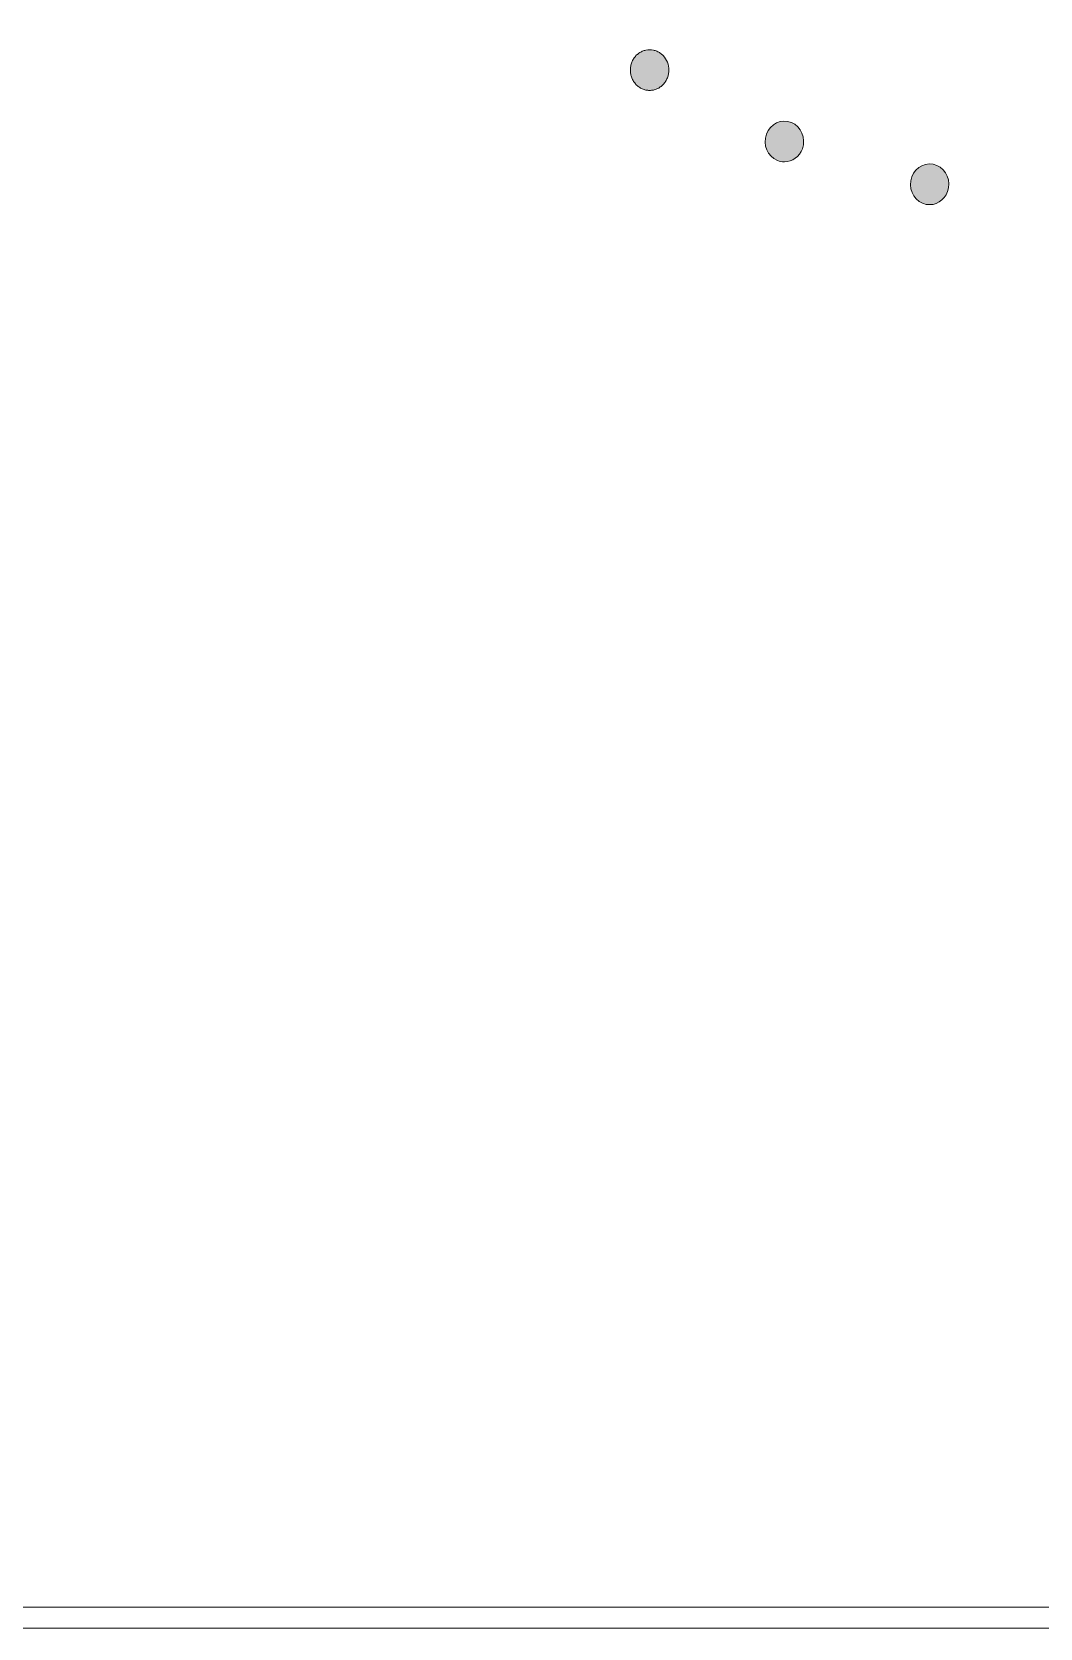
# Model space of a CAD drawing. Header units: millimetres. Extents: x -23 to 921, y -166 to 800.
# Drawn here: x 684.7 to 800.3, y 0 to 182.9 of the extents above; entities that cross this region are included whole.
import ezdxf

# ---------------------------------------------------------------- set-up
doc = ezdxf.new("R2010")
doc.units = ezdxf.units.MM
doc.header["$MEASUREMENT"] = 0
doc.layers.add('Layer 1', color=7, linetype='Continuous', lineweight=0)

# ---------------------------------------------------------------- blocks, each defined once
blk = doc.blocks.new('Block_0')
at = {"layer": 'Layer 1', "true_color": 0x1d1d1b, "transparency": 33554687}
h = blk.add_hatch(color=250, dxfattribs=at)
h.dxf.hatch_style = 2
edge = h.paths.add_edge_path()
edge.add_spline(control_points=[(755.5, 176.23), (755.36, 176.23), (755.21, 176.25), (755.07, 176.28), (754.93, 176.31), (754.79, 176.35), (754.66, 176.41), (754.52, 176.47), (754.39, 176.54), (754.28, 176.63), (754.15, 176.71), (754.04, 176.81), (753.94, 176.92), (753.84, 177.02), (753.75, 177.14), (753.67, 177.27), (753.59, 177.4), (753.52, 177.53), (753.46, 177.67), (753.41, 177.81), (753.37, 177.96), (753.34, 178.11), (753.31, 178.26), (753.3, 178.42), (753.3, 178.57), (753.3, 178.72), (753.31, 178.87), (753.34, 179.02), (753.37, 179.17), (753.41, 179.32), (753.46, 179.46), (753.52, 179.6), (753.59, 179.73), (753.67, 179.86), (753.75, 179.99), (753.84, 180.11), (753.94, 180.22), (754.04, 180.32), (754.15, 180.42), (754.28, 180.51), (754.39, 180.59), (754.52, 180.66), (754.66, 180.72), (754.79, 180.78), (754.93, 180.82), (755.07, 180.85), (755.35, 180.91), (755.65, 180.91), (755.93, 180.85), (756.07, 180.82), (756.21, 180.78), (756.34, 180.72), (756.48, 180.66), (756.61, 180.59), (756.73, 180.51), (756.85, 180.42), (756.96, 180.32), (757.06, 180.22), (757.47, 179.78), (757.71, 179.18), (757.71, 178.57), (757.71, 178.42), (757.69, 178.26), (757.66, 178.11), (757.64, 177.96), (757.59, 177.81), (757.54, 177.67), (757.48, 177.53), (757.42, 177.4), (757.34, 177.27), (757.26, 177.14), (757.16, 177.02), (757.06, 176.92), (756.96, 176.81), (756.85, 176.71), (756.73, 176.63), (756.61, 176.54), (756.48, 176.47), (756.34, 176.41), (756.21, 176.35), (756.07, 176.31), (755.93, 176.28), (755.79, 176.25), (755.65, 176.23), (755.5, 176.23)], knot_values=[0, 0, 0, 0, 1, 1, 1, 2, 2, 2, 3, 3, 3, 4, 4, 4, 5, 5, 5, 6, 6, 6, 7, 7, 7, 8, 8, 8, 9, 9, 9, 10, 10, 10, 11, 11, 11, 12, 12, 12, 13, 13, 13, 14, 14, 14, 15, 15, 15, 16, 16, 16, 17, 17, 17, 18, 18, 18, 19, 19, 19, 20, 20, 20, 21, 21, 21, 22, 22, 22, 23, 23, 23, 24, 24, 24, 25, 25, 25, 26, 26, 26, 27, 27, 27, 28, 28, 28, 28], degree=3, periodic=0)
edge.add_line((755.5, 176.23), (755.5, 176.23))
h = blk.add_hatch(color=250, dxfattribs=at)
h.dxf.hatch_style = 2
edge = h.paths.add_edge_path()
edge.add_spline(control_points=[(755.5, 176.23), (755.36, 176.23), (755.21, 176.25), (755.07, 176.28), (754.93, 176.31), (754.79, 176.35), (754.66, 176.41), (754.52, 176.47), (754.39, 176.54), (754.28, 176.63), (754.15, 176.71), (754.04, 176.81), (753.94, 176.92), (753.84, 177.02), (753.75, 177.14), (753.67, 177.27), (753.59, 177.4), (753.52, 177.53), (753.46, 177.67), (753.41, 177.81), (753.37, 177.96), (753.34, 178.11), (753.31, 178.26), (753.3, 178.42), (753.3, 178.57), (753.3, 178.72), (753.31, 178.87), (753.34, 179.02), (753.37, 179.17), (753.41, 179.32), (753.46, 179.46), (753.52, 179.6), (753.59, 179.73), (753.67, 179.86), (753.75, 179.99), (753.84, 180.11), (753.94, 180.22), (754.04, 180.32), (754.15, 180.42), (754.28, 180.51), (754.39, 180.59), (754.52, 180.66), (754.66, 180.72), (754.79, 180.78), (754.93, 180.82), (755.07, 180.85), (755.35, 180.91), (755.65, 180.91), (755.93, 180.85), (756.07, 180.82), (756.21, 180.78), (756.34, 180.72), (756.48, 180.66), (756.61, 180.59), (756.73, 180.51), (756.85, 180.42), (756.96, 180.32), (757.06, 180.22), (757.47, 179.78), (757.71, 179.18), (757.71, 178.57), (757.71, 178.42), (757.69, 178.26), (757.66, 178.11), (757.64, 177.96), (757.59, 177.81), (757.54, 177.67), (757.48, 177.53), (757.42, 177.4), (757.34, 177.27), (757.26, 177.14), (757.16, 177.02), (757.06, 176.92), (756.96, 176.81), (756.85, 176.71), (756.73, 176.63), (756.61, 176.54), (756.48, 176.47), (756.34, 176.41), (756.21, 176.35), (756.07, 176.31), (755.93, 176.28), (755.79, 176.25), (755.65, 176.23), (755.5, 176.23)], knot_values=[0, 0, 0, 0, 1, 1, 1, 2, 2, 2, 3, 3, 3, 4, 4, 4, 5, 5, 5, 6, 6, 6, 7, 7, 7, 8, 8, 8, 9, 9, 9, 10, 10, 10, 11, 11, 11, 12, 12, 12, 13, 13, 13, 14, 14, 14, 15, 15, 15, 16, 16, 16, 17, 17, 17, 18, 18, 18, 19, 19, 19, 20, 20, 20, 21, 21, 21, 22, 22, 22, 23, 23, 23, 24, 24, 24, 25, 25, 25, 26, 26, 26, 27, 27, 27, 28, 28, 28, 28], degree=3, periodic=0)
edge.add_line((755.5, 176.23), (755.5, 176.23))
h = blk.add_hatch(color=250, dxfattribs=at)
h.dxf.hatch_style = 2
edge = h.paths.add_edge_path()
edge.add_spline(control_points=[(755.5, 176.23), (755.36, 176.23), (755.21, 176.25), (755.07, 176.28), (754.93, 176.31), (754.79, 176.35), (754.66, 176.41), (754.52, 176.47), (754.39, 176.54), (754.28, 176.63), (754.15, 176.71), (754.04, 176.81), (753.94, 176.92), (753.84, 177.02), (753.75, 177.14), (753.67, 177.27), (753.59, 177.4), (753.52, 177.53), (753.46, 177.67), (753.41, 177.81), (753.37, 177.96), (753.34, 178.11), (753.31, 178.26), (753.3, 178.42), (753.3, 178.57), (753.3, 178.72), (753.31, 178.87), (753.34, 179.02), (753.37, 179.17), (753.41, 179.32), (753.46, 179.46), (753.52, 179.6), (753.59, 179.73), (753.67, 179.86), (753.75, 179.99), (753.84, 180.11), (753.94, 180.22), (754.04, 180.32), (754.15, 180.42), (754.28, 180.51), (754.39, 180.59), (754.52, 180.66), (754.66, 180.72), (754.79, 180.78), (754.93, 180.82), (755.07, 180.85), (755.35, 180.91), (755.65, 180.91), (755.93, 180.85), (756.07, 180.82), (756.21, 180.78), (756.34, 180.72), (756.48, 180.66), (756.61, 180.59), (756.73, 180.51), (756.85, 180.42), (756.96, 180.32), (757.06, 180.22), (757.47, 179.78), (757.71, 179.18), (757.71, 178.57), (757.71, 178.42), (757.69, 178.26), (757.66, 178.11), (757.64, 177.96), (757.59, 177.81), (757.54, 177.67), (757.48, 177.53), (757.42, 177.4), (757.34, 177.27), (757.26, 177.14), (757.16, 177.02), (757.06, 176.92), (756.96, 176.81), (756.85, 176.71), (756.73, 176.63), (756.61, 176.54), (756.48, 176.47), (756.34, 176.41), (756.21, 176.35), (756.07, 176.31), (755.93, 176.28), (755.79, 176.25), (755.65, 176.23), (755.5, 176.23)], knot_values=[0, 0, 0, 0, 1, 1, 1, 2, 2, 2, 3, 3, 3, 4, 4, 4, 5, 5, 5, 6, 6, 6, 7, 7, 7, 8, 8, 8, 9, 9, 9, 10, 10, 10, 11, 11, 11, 12, 12, 12, 13, 13, 13, 14, 14, 14, 15, 15, 15, 16, 16, 16, 17, 17, 17, 18, 18, 18, 19, 19, 19, 20, 20, 20, 21, 21, 21, 22, 22, 22, 23, 23, 23, 24, 24, 24, 25, 25, 25, 26, 26, 26, 27, 27, 27, 28, 28, 28, 28], degree=3, periodic=0)
edge.add_line((755.5, 176.23), (755.5, 176.23))
h = blk.add_hatch(color=250, dxfattribs=at)
h.dxf.hatch_style = 2
edge = h.paths.add_edge_path()
edge.add_spline(control_points=[(755.5, 176.23), (755.36, 176.23), (755.21, 176.25), (755.07, 176.28), (754.93, 176.31), (754.79, 176.35), (754.66, 176.41), (754.52, 176.47), (754.39, 176.54), (754.28, 176.63), (754.15, 176.71), (754.04, 176.81), (753.94, 176.92), (753.84, 177.02), (753.75, 177.14), (753.67, 177.27), (753.59, 177.4), (753.52, 177.53), (753.46, 177.67), (753.41, 177.81), (753.37, 177.96), (753.34, 178.11), (753.31, 178.26), (753.3, 178.42), (753.3, 178.57), (753.3, 178.72), (753.31, 178.87), (753.34, 179.02), (753.37, 179.17), (753.41, 179.32), (753.46, 179.46), (753.52, 179.6), (753.59, 179.73), (753.67, 179.86), (753.75, 179.99), (753.84, 180.11), (753.94, 180.22), (754.04, 180.32), (754.15, 180.42), (754.28, 180.51), (754.39, 180.59), (754.52, 180.66), (754.66, 180.72), (754.79, 180.78), (754.93, 180.82), (755.07, 180.85), (755.35, 180.91), (755.65, 180.91), (755.93, 180.85), (756.07, 180.82), (756.21, 180.78), (756.34, 180.72), (756.48, 180.66), (756.61, 180.59), (756.73, 180.51), (756.85, 180.42), (756.96, 180.32), (757.06, 180.22), (757.47, 179.78), (757.71, 179.18), (757.71, 178.57), (757.71, 178.42), (757.69, 178.26), (757.66, 178.11), (757.64, 177.96), (757.59, 177.81), (757.54, 177.67), (757.48, 177.53), (757.42, 177.4), (757.34, 177.27), (757.26, 177.14), (757.16, 177.02), (757.06, 176.92), (756.96, 176.81), (756.85, 176.71), (756.73, 176.63), (756.61, 176.54), (756.48, 176.47), (756.34, 176.41), (756.21, 176.35), (756.07, 176.31), (755.93, 176.28), (755.79, 176.25), (755.65, 176.23), (755.5, 176.23)], knot_values=[0, 0, 0, 0, 1, 1, 1, 2, 2, 2, 3, 3, 3, 4, 4, 4, 5, 5, 5, 6, 6, 6, 7, 7, 7, 8, 8, 8, 9, 9, 9, 10, 10, 10, 11, 11, 11, 12, 12, 12, 13, 13, 13, 14, 14, 14, 15, 15, 15, 16, 16, 16, 17, 17, 17, 18, 18, 18, 19, 19, 19, 20, 20, 20, 21, 21, 21, 22, 22, 22, 23, 23, 23, 24, 24, 24, 25, 25, 25, 26, 26, 26, 27, 27, 27, 28, 28, 28, 28], degree=3, periodic=0)
edge.add_line((755.5, 176.23), (755.5, 176.23))
h = blk.add_hatch(color=250, dxfattribs=at)
h.dxf.hatch_style = 2
edge = h.paths.add_edge_path()
edge.add_spline(control_points=[(770.16, 168.2), (769.02, 168.67), (768.46, 170.02), (768.89, 171.21), (769.33, 172.42), (770.61, 173.02), (771.75, 172.56), (772.88, 172.1), (773.45, 170.75), (773.01, 169.55), (772.68, 168.62), (771.84, 168.05), (770.95, 168.05), (770.69, 168.05), (770.42, 168.1), (770.16, 168.2)], knot_values=[0, 0, 0, 0, 1, 1, 1, 2, 2, 2, 3, 3, 3, 4, 4, 4, 5, 5, 5, 5], degree=3, periodic=0)
edge.add_line((770.16, 168.2), (770.16, 168.2))
edge = h.paths.add_edge_path()
edge.add_spline(control_points=[(787.21, 163.17), (786.01, 163.4), (785.22, 164.62), (785.43, 165.88), (785.65, 167.15), (786.8, 167.99), (788, 167.77), (789.2, 167.54), (789.99, 166.32), (789.77, 165.06), (789.58, 163.93), (788.65, 163.14), (787.61, 163.14), (787.47, 163.14), (787.34, 163.15), (787.21, 163.17)], knot_values=[0, 0, 0, 0, 1, 1, 1, 2, 2, 2, 3, 3, 3, 4, 4, 4, 5, 5, 5, 5], degree=3, periodic=0)
edge.add_line((787.21, 163.17), (787.21, 163.17))
at = {"layer": 'Layer 1'}
blk.add_lwpolyline([(0, 608.82), (855.82, 608.82), (855.82, 0), (0, 0)], close=True, dxfattribs=at)
for points, knots in [([(755.5, 176.23), (755.36, 176.23), (755.21, 176.25), (755.07, 176.28), (754.93, 176.31), (754.79, 176.35), (754.66, 176.41), (754.52, 176.47), (754.39, 176.54), (754.28, 176.63), (754.15, 176.71), (754.04, 176.81), (753.94, 176.92), (753.84, 177.02), (753.75, 177.14), (753.67, 177.27), (753.59, 177.4), (753.52, 177.53), (753.46, 177.67), (753.41, 177.81), (753.37, 177.96), (753.34, 178.11), (753.31, 178.26), (753.3, 178.42), (753.3, 178.57), (753.3, 178.72), (753.31, 178.87), (753.34, 179.02), (753.37, 179.17), (753.41, 179.32), (753.46, 179.46), (753.52, 179.6), (753.59, 179.73), (753.67, 179.86), (753.75, 179.99), (753.84, 180.11), (753.94, 180.22), (754.04, 180.32), (754.15, 180.42), (754.28, 180.51), (754.39, 180.59), (754.52, 180.66), (754.66, 180.72), (754.79, 180.78), (754.93, 180.82), (755.07, 180.85), (755.35, 180.91), (755.65, 180.91), (755.93, 180.85), (756.07, 180.82), (756.21, 180.78), (756.34, 180.72), (756.48, 180.66), (756.61, 180.59), (756.73, 180.51), (756.85, 180.42), (756.96, 180.32), (757.06, 180.22), (757.47, 179.78), (757.71, 179.18), (757.71, 178.57), (757.71, 178.42), (757.69, 178.26), (757.66, 178.11), (757.64, 177.96), (757.59, 177.81), (757.54, 177.67), (757.48, 177.53), (757.42, 177.4), (757.34, 177.27), (757.26, 177.14), (757.16, 177.02), (757.06, 176.92), (756.96, 176.81), (756.85, 176.71), (756.73, 176.63), (756.61, 176.54), (756.48, 176.47), (756.34, 176.41), (756.21, 176.35), (756.07, 176.31), (755.93, 176.28), (755.79, 176.25), (755.65, 176.23), (755.5, 176.23)], [0, 0, 0, 0, 1, 1, 1, 2, 2, 2, 3, 3, 3, 4, 4, 4, 5, 5, 5, 6, 6, 6, 7, 7, 7, 8, 8, 8, 9, 9, 9, 10, 10, 10, 11, 11, 11, 12, 12, 12, 13, 13, 13, 14, 14, 14, 15, 15, 15, 16, 16, 16, 17, 17, 17, 18, 18, 18, 19, 19, 19, 20, 20, 20, 21, 21, 21, 22, 22, 22, 23, 23, 23, 24, 24, 24, 25, 25, 25, 26, 26, 26, 27, 27, 27, 28, 28, 28, 28]), ([(755.5, 176.23), (755.36, 176.23), (755.21, 176.25), (755.07, 176.28), (754.93, 176.31), (754.79, 176.35), (754.66, 176.41), (754.52, 176.47), (754.39, 176.54), (754.28, 176.63), (754.15, 176.71), (754.04, 176.81), (753.94, 176.92), (753.84, 177.02), (753.75, 177.14), (753.67, 177.27), (753.59, 177.4), (753.52, 177.53), (753.46, 177.67), (753.41, 177.81), (753.37, 177.96), (753.34, 178.11), (753.31, 178.26), (753.3, 178.42), (753.3, 178.57), (753.3, 178.72), (753.31, 178.87), (753.34, 179.02), (753.37, 179.17), (753.41, 179.32), (753.46, 179.46), (753.52, 179.6), (753.59, 179.73), (753.67, 179.86), (753.75, 179.99), (753.84, 180.11), (753.94, 180.22), (754.04, 180.32), (754.15, 180.42), (754.28, 180.51), (754.39, 180.59), (754.52, 180.66), (754.66, 180.72), (754.79, 180.78), (754.93, 180.82), (755.07, 180.85), (755.35, 180.91), (755.65, 180.91), (755.93, 180.85), (756.07, 180.82), (756.21, 180.78), (756.34, 180.72), (756.48, 180.66), (756.61, 180.59), (756.73, 180.51), (756.85, 180.42), (756.96, 180.32), (757.06, 180.22), (757.47, 179.78), (757.71, 179.18), (757.71, 178.57), (757.71, 178.42), (757.69, 178.26), (757.66, 178.11), (757.64, 177.96), (757.59, 177.81), (757.54, 177.67), (757.48, 177.53), (757.42, 177.4), (757.34, 177.27), (757.26, 177.14), (757.16, 177.02), (757.06, 176.92), (756.96, 176.81), (756.85, 176.71), (756.73, 176.63), (756.61, 176.54), (756.48, 176.47), (756.34, 176.41), (756.21, 176.35), (756.07, 176.31), (755.93, 176.28), (755.79, 176.25), (755.65, 176.23), (755.5, 176.23)], [0, 0, 0, 0, 1, 1, 1, 2, 2, 2, 3, 3, 3, 4, 4, 4, 5, 5, 5, 6, 6, 6, 7, 7, 7, 8, 8, 8, 9, 9, 9, 10, 10, 10, 11, 11, 11, 12, 12, 12, 13, 13, 13, 14, 14, 14, 15, 15, 15, 16, 16, 16, 17, 17, 17, 18, 18, 18, 19, 19, 19, 20, 20, 20, 21, 21, 21, 22, 22, 22, 23, 23, 23, 24, 24, 24, 25, 25, 25, 26, 26, 26, 27, 27, 27, 28, 28, 28, 28]), ([(755.5, 176.23), (755.36, 176.23), (755.21, 176.25), (755.07, 176.28), (754.93, 176.31), (754.79, 176.35), (754.66, 176.41), (754.52, 176.47), (754.39, 176.54), (754.28, 176.63), (754.15, 176.71), (754.04, 176.81), (753.94, 176.92), (753.84, 177.02), (753.75, 177.14), (753.67, 177.27), (753.59, 177.4), (753.52, 177.53), (753.46, 177.67), (753.41, 177.81), (753.37, 177.96), (753.34, 178.11), (753.31, 178.26), (753.3, 178.42), (753.3, 178.57), (753.3, 178.72), (753.31, 178.87), (753.34, 179.02), (753.37, 179.17), (753.41, 179.32), (753.46, 179.46), (753.52, 179.6), (753.59, 179.73), (753.67, 179.86), (753.75, 179.99), (753.84, 180.11), (753.94, 180.22), (754.04, 180.32), (754.15, 180.42), (754.28, 180.51), (754.39, 180.59), (754.52, 180.66), (754.66, 180.72), (754.79, 180.78), (754.93, 180.82), (755.07, 180.85), (755.35, 180.91), (755.65, 180.91), (755.93, 180.85), (756.07, 180.82), (756.21, 180.78), (756.34, 180.72), (756.48, 180.66), (756.61, 180.59), (756.73, 180.51), (756.85, 180.42), (756.96, 180.32), (757.06, 180.22), (757.47, 179.78), (757.71, 179.18), (757.71, 178.57), (757.71, 178.42), (757.69, 178.26), (757.66, 178.11), (757.64, 177.96), (757.59, 177.81), (757.54, 177.67), (757.48, 177.53), (757.42, 177.4), (757.34, 177.27), (757.26, 177.14), (757.16, 177.02), (757.06, 176.92), (756.96, 176.81), (756.85, 176.71), (756.73, 176.63), (756.61, 176.54), (756.48, 176.47), (756.34, 176.41), (756.21, 176.35), (756.07, 176.31), (755.93, 176.28), (755.79, 176.25), (755.65, 176.23), (755.5, 176.23)], [0, 0, 0, 0, 1, 1, 1, 2, 2, 2, 3, 3, 3, 4, 4, 4, 5, 5, 5, 6, 6, 6, 7, 7, 7, 8, 8, 8, 9, 9, 9, 10, 10, 10, 11, 11, 11, 12, 12, 12, 13, 13, 13, 14, 14, 14, 15, 15, 15, 16, 16, 16, 17, 17, 17, 18, 18, 18, 19, 19, 19, 20, 20, 20, 21, 21, 21, 22, 22, 22, 23, 23, 23, 24, 24, 24, 25, 25, 25, 26, 26, 26, 27, 27, 27, 28, 28, 28, 28]), ([(755.5, 176.23), (755.36, 176.23), (755.21, 176.25), (755.07, 176.28), (754.93, 176.31), (754.79, 176.35), (754.66, 176.41), (754.52, 176.47), (754.39, 176.54), (754.28, 176.63), (754.15, 176.71), (754.04, 176.81), (753.94, 176.92), (753.84, 177.02), (753.75, 177.14), (753.67, 177.27), (753.59, 177.4), (753.52, 177.53), (753.46, 177.67), (753.41, 177.81), (753.37, 177.96), (753.34, 178.11), (753.31, 178.26), (753.3, 178.42), (753.3, 178.57), (753.3, 178.72), (753.31, 178.87), (753.34, 179.02), (753.37, 179.17), (753.41, 179.32), (753.46, 179.46), (753.52, 179.6), (753.59, 179.73), (753.67, 179.86), (753.75, 179.99), (753.84, 180.11), (753.94, 180.22), (754.04, 180.32), (754.15, 180.42), (754.28, 180.51), (754.39, 180.59), (754.52, 180.66), (754.66, 180.72), (754.79, 180.78), (754.93, 180.82), (755.07, 180.85), (755.35, 180.91), (755.65, 180.91), (755.93, 180.85), (756.07, 180.82), (756.21, 180.78), (756.34, 180.72), (756.48, 180.66), (756.61, 180.59), (756.73, 180.51), (756.85, 180.42), (756.96, 180.32), (757.06, 180.22), (757.47, 179.78), (757.71, 179.18), (757.71, 178.57), (757.71, 178.42), (757.69, 178.26), (757.66, 178.11), (757.64, 177.96), (757.59, 177.81), (757.54, 177.67), (757.48, 177.53), (757.42, 177.4), (757.34, 177.27), (757.26, 177.14), (757.16, 177.02), (757.06, 176.92), (756.96, 176.81), (756.85, 176.71), (756.73, 176.63), (756.61, 176.54), (756.48, 176.47), (756.34, 176.41), (756.21, 176.35), (756.07, 176.31), (755.93, 176.28), (755.79, 176.25), (755.65, 176.23), (755.5, 176.23)], [0, 0, 0, 0, 1, 1, 1, 2, 2, 2, 3, 3, 3, 4, 4, 4, 5, 5, 5, 6, 6, 6, 7, 7, 7, 8, 8, 8, 9, 9, 9, 10, 10, 10, 11, 11, 11, 12, 12, 12, 13, 13, 13, 14, 14, 14, 15, 15, 15, 16, 16, 16, 17, 17, 17, 18, 18, 18, 19, 19, 19, 20, 20, 20, 21, 21, 21, 22, 22, 22, 23, 23, 23, 24, 24, 24, 25, 25, 25, 26, 26, 26, 27, 27, 27, 28, 28, 28, 28]), ([(770.16, 168.2), (769.02, 168.67), (768.46, 170.02), (768.89, 171.21), (769.33, 172.42), (770.61, 173.02), (771.75, 172.56), (772.88, 172.1), (773.45, 170.75), (773.01, 169.55), (772.68, 168.62), (771.84, 168.05), (770.95, 168.05), (770.69, 168.05), (770.42, 168.1), (770.16, 168.2)], [0, 0, 0, 0, 1, 1, 1, 2, 2, 2, 3, 3, 3, 4, 4, 4, 5, 5, 5, 5]), ([(787.21, 163.17), (786.01, 163.4), (785.22, 164.62), (785.43, 165.88), (785.65, 167.15), (786.8, 167.99), (788, 167.77), (789.2, 167.54), (789.99, 166.32), (789.77, 165.06), (789.58, 163.93), (788.65, 163.14), (787.61, 163.14), (787.47, 163.14), (787.34, 163.15), (787.21, 163.17)], [0, 0, 0, 0, 1, 1, 1, 2, 2, 2, 3, 3, 3, 4, 4, 4, 5, 5, 5, 5])]:
    blk.add_open_spline(points, degree=3, knots=knots, dxfattribs=at)
blk = doc.blocks.new('Block_1')
at = {"layer": 'Layer 1'}
blk.add_lwpolyline([(2.41, 2.41), (853.41, 2.41), (853.41, 606.41), (2.41, 606.41)], close=True, dxfattribs=at)
blk = doc.blocks.new('Block_2')
at = {"layer": 'Layer 1'}
blk.add_lwpolyline([(0, 608.82), (855.82, 608.82), (855.82, 0), (0, 0)], close=True, dxfattribs=at)
blk = doc.blocks.new('Block_5')
at = {"layer": 'Layer 1'}
blk.add_lwpolyline([(0, 608.82), (855.82, 608.82), (855.82, 0), (0, 0)], close=True, dxfattribs=at)

msp = doc.modelspace()

# ---------------------------------------------------------------- block references
at = {"layer": 'Layer 1'}
for name in ['Block_1', 'Block_0', 'Block_2', 'Block_5']:
    msp.add_blockref(name, (0, 0), dxfattribs=at)

doc.saveas('drawing.dxf')
